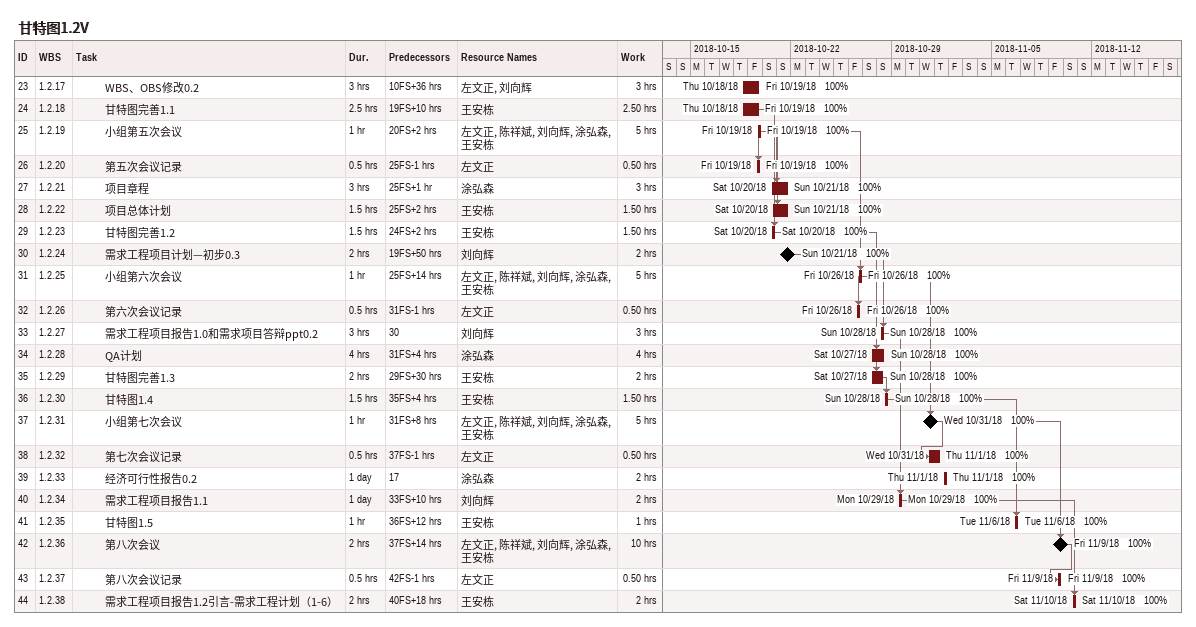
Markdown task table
甘特图1.2V

| ID | WBS | Task | Duration | Start | Finish | Predecessors | Resources | % complete | Work (h) |
|---|---|---|---|---|---|---|---|---|---|
| 23 | 1.2.17 | WBS、OBS修改0.2 | 3h | 2018-10-18 | 2018-10-19 | 10FS+36h | 左文正, 刘向辉 | 100 | 3 |
| 24 | 1.2.18 | 甘特图完善1.1 | 2.5h | 2018-10-18 | 2018-10-19 | 19FS+10h | 王安栋 | 100 | 2.50 |
| 25 | 1.2.19 | 小组第五次会议 | 1h | 2018-10-19 | 2018-10-19 | 20FS+2h | 左文正, 陈祥斌, 刘向辉, 涂弘森, 王安栋 | 100 | 5 |
| 26 | 1.2.20 | 第五次会议记录 | 0.5h | 2018-10-19 | 2018-10-19 | 25FS-1h | 左文正 | 100 | 0.50 |
| 27 | 1.2.21 | 项目章程 | 3h | 2018-10-20 | 2018-10-21 | 25FS+1h | 涂弘森 | 100 | 3 |
| 28 | 1.2.22 | 项目总体计划 | 1.5h | 2018-10-20 | 2018-10-21 | 25FS+2h | 王安栋 | 100 | 1.50 |
| 29 | 1.2.23 | 甘特图完善1.2 | 1.5h | 2018-10-20 | 2018-10-20 | 24FS+2h | 王安栋 | 100 | 1.50 |
| 30 | 1.2.24 | 需求工程项目计划—初步0.3 | 2h | 2018-10-21 | 2018-10-21 | 19FS+50h | 刘向辉 | 100 | 2 |
| 31 | 1.2.25 | 小组第六次会议 | 1h | 2018-10-26 | 2018-10-26 | 25FS+14h | 左文正, 陈祥斌, 刘向辉, 涂弘森, 王安栋 | 100 | 5 |
| 32 | 1.2.26 | 第六次会议记录 | 0.5h | 2018-10-26 | 2018-10-26 | 31FS-1h | 左文正 | 100 | 0.50 |
| 33 | 1.2.27 | 需求工程项目报告1.0和需求项目答辩ppt0.2 | 3h | 2018-10-28 | 2018-10-28 | 30 | 刘向辉 | 100 | 3 |
| 34 | 1.2.28 | QA计划 | 4h | 2018-10-27 | 2018-10-28 | 31FS+4h | 涂弘森 | 100 | 4 |
| 35 | 1.2.29 | 甘特图完善1.3 | 2h | 2018-10-27 | 2018-10-28 | 29FS+30h | 王安栋 | 100 | 2 |
| 36 | 1.2.30 | 甘特图1.4 | 1.5h | 2018-10-28 | 2018-10-28 | 35FS+4h | 王安栋 | 100 | 1.50 |
| 37 | 1.2.31 | 小组第七次会议 | 1h | 2018-10-31 | 2018-10-31 | 31FS+8h | 左文正, 陈祥斌, 刘向辉, 涂弘森, 王安栋 | 100 | 5 |
| 38 | 1.2.32 | 第七次会议记录 | 0.5h | 2018-10-31 | 2018-11-01 | 37FS-1h | 左文正 | 100 | 0.50 |
| 39 | 1.2.33 | 经济可行性报告0.2 | 1d | 2018-11-01 | 2018-11-01 | 17 | 涂弘森 | 100 | 2 |
| 40 | 1.2.34 | 需求工程项目报告1.1 | 1d | 2018-10-29 | 2018-10-29 | 33FS+10h | 刘向辉 | 100 | 2 |
| 41 | 1.2.35 | 甘特图1.5 | 1h | 2018-11-06 | 2018-11-06 | 36FS+12h | 王安栋 | 100 | 1 |
| 42 | 1.2.36 | 第八次会议 | 2h | 2018-11-09 | 2018-11-09 | 37FS+14h | 左文正, 陈祥斌, 刘向辉, 涂弘森, 王安栋 | 100 | 10 |
| 43 | 1.2.37 | 第八次会议记录 | 0.5h | 2018-11-09 | 2018-11-09 | 42FS-1h | 左文正 | 100 | 0.50 |
| 44 | 1.2.38 | 需求工程项目报告1.2引言-需求工程计划（1-6） | 2h | 2018-11-10 | 2018-11-10 | 40FS+18h | 王安栋 | 100 | 2 |
